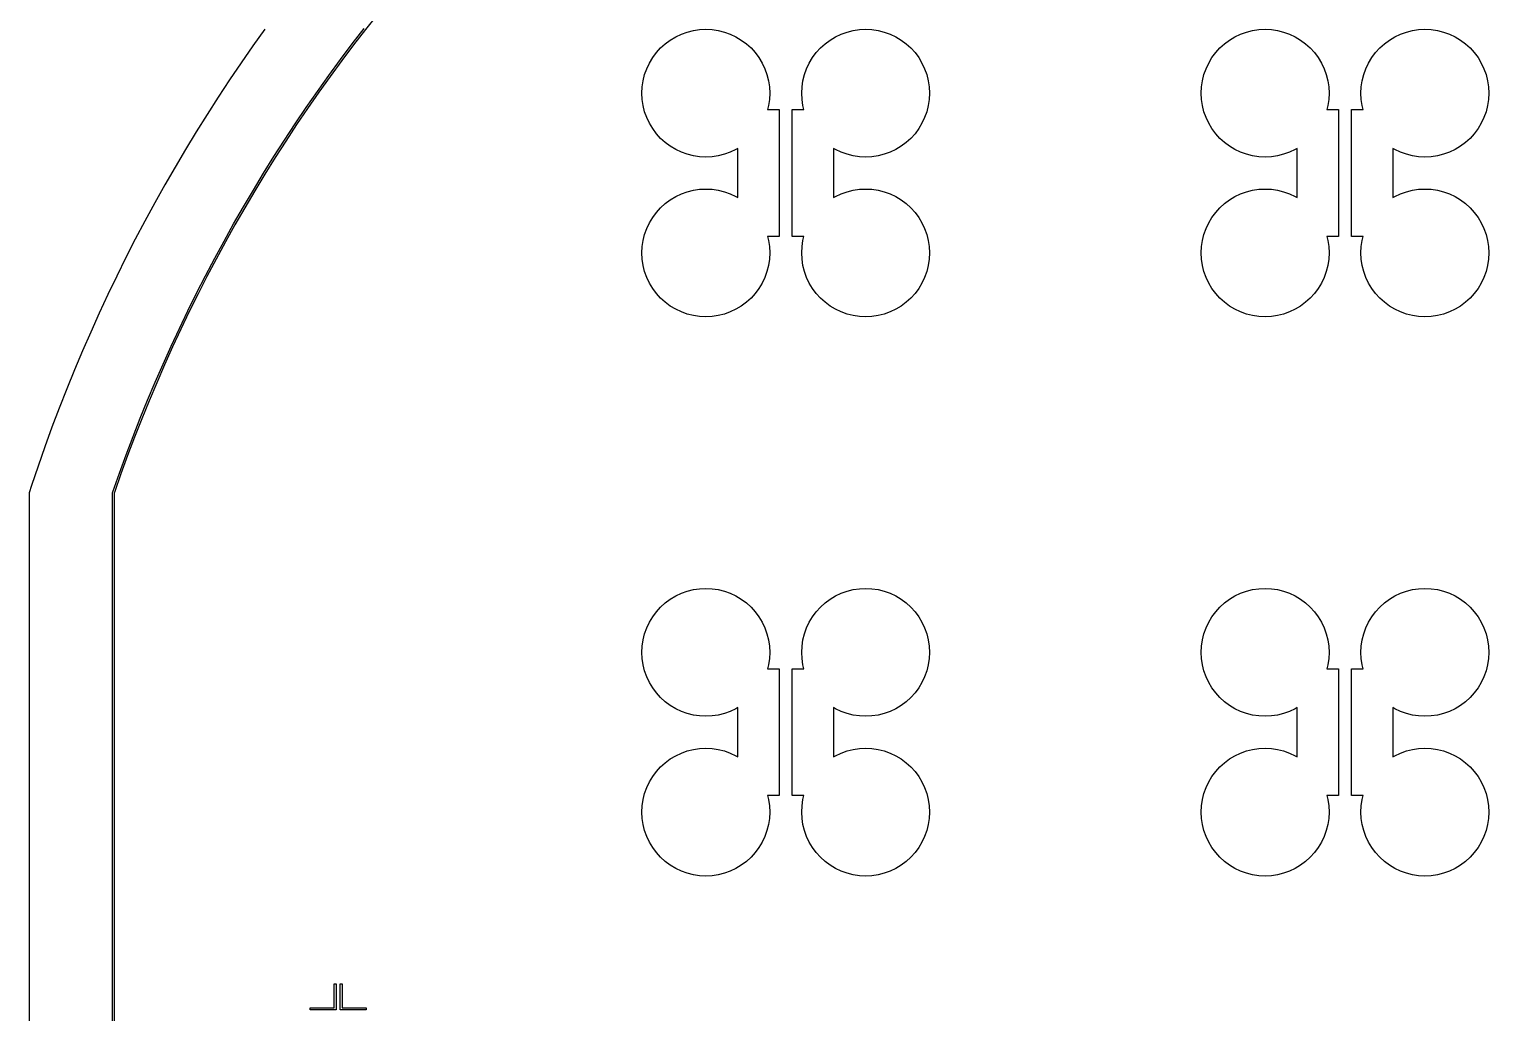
# Model space of a CAD drawing. Extents: x -18 to 85, y -20 to 85.
# Drawn here: x -17.67 to 28, y 32.22 to 63 of the extents above; entities that cross this region are included whole.
import ezdxf

# ---------------------------------------------------------------- set-up
doc = ezdxf.new("R2010")
doc.units = 0

msp = doc.modelspace()

# ---------------------------------------------------------------- linework, layer by layer
for p, q in [((-6.76733, 63.4773), (-7.14761, 62.9962)), ((-10.299, 63.0044), (-10.6732, 62.4799)), ((-7.56174, 62.5407), (-7.18703, 63.0269)), ((-7.14761, 62.9962), (-7.52194, 62.5104)), ((2.23122, 62.546), (2.38887, 62.6629)), ((2.38887, 62.6629), (2.55722, 62.7638)), ((2.55722, 62.7638), (2.73463, 62.8477)), ((2.73463, 62.8477), (2.91943, 62.9139)), ((2.91943, 62.9139), (3.10983, 62.9616)), ((3.10983, 62.9616), (3.30397, 62.9904)), ((3.30397, 62.9904), (3.5, 63)), ((3.5, 63), (3.69604, 62.9904)), ((3.69604, 62.9904), (3.89018, 62.9616)), ((3.89018, 62.9616), (4.08058, 62.9139)), ((4.08058, 62.9139), (4.26538, 62.8477)), ((4.26538, 62.8477), (4.44279, 62.7638)), ((4.44279, 62.7638), (4.61115, 62.6629)), ((4.61115, 62.6629), (4.7688, 62.546)), ((7.2312, 62.546), (7.38885, 62.6629)), ((7.38885, 62.6629), (7.55721, 62.7638)), ((7.55721, 62.7638), (7.73462, 62.8477)), ((7.73462, 62.8477), (7.91942, 62.9139)), ((7.91942, 62.9139), (8.10982, 62.9616)), ((8.10982, 62.9616), (8.30396, 62.9904)), ((8.30396, 62.9904), (8.5, 63)), ((8.5, 63), (8.69603, 62.9904)), ((8.69603, 62.9904), (8.89017, 62.9616)), ((8.89017, 62.9616), (9.08057, 62.9139)), ((9.08057, 62.9139), (9.26537, 62.8477)), ((9.26537, 62.8477), (9.44278, 62.7638)), ((9.44278, 62.7638), (9.61113, 62.6629)), ((9.61113, 62.6629), (9.76878, 62.546)), ((19.7312, 62.546), (19.8889, 62.6629)), ((19.8889, 62.6629), (20.0572, 62.7638)), ((20.0572, 62.7638), (20.2346, 62.8477)), ((20.2346, 62.8477), (20.4194, 62.9139)), ((20.4194, 62.9139), (20.6098, 62.9616)), ((20.6098, 62.9616), (20.804, 62.9904)), ((20.804, 62.9904), (21, 63)), ((21, 63), (21.196, 62.9904)), ((21.196, 62.9904), (21.3902, 62.9616)), ((21.3902, 62.9616), (21.5806, 62.9139)), ((21.5806, 62.9139), (21.7654, 62.8477)), ((21.7654, 62.8477), (21.9428, 62.7638)), ((21.9428, 62.7638), (22.1111, 62.6629)), ((22.1111, 62.6629), (22.2688, 62.546)), ((24.7312, 62.546), (24.8889, 62.6629)), ((24.8889, 62.6629), (25.0572, 62.7638)), ((25.0572, 62.7638), (25.2346, 62.8477)), ((25.2346, 62.8477), (25.4194, 62.9139)), ((25.4194, 62.9139), (25.6098, 62.9616)), ((25.6098, 62.9616), (25.804, 62.9904)), ((25.804, 62.9904), (26, 63)), ((26, 63), (26.196, 62.9904)), ((26.196, 62.9904), (26.3902, 62.9616)), ((26.3902, 62.9616), (26.5806, 62.9139)), ((26.5806, 62.9139), (26.7654, 62.8477)), ((26.7654, 62.8477), (26.9428, 62.7638)), ((26.9428, 62.7638), (27.1111, 62.6629)), ((27.1111, 62.6629), (27.2688, 62.546)), ((-10.6732, 62.4799), (-11.0409, 61.9509)), ((-7.93045, 62.0499), (-7.56174, 62.5407)), ((-7.52194, 62.5104), (-7.89029, 62.0201)), ((1.83707, 62.1111), (1.95398, 62.2688)), ((1.95398, 62.2688), (2.0858, 62.4142)), ((2.0858, 62.4142), (2.23122, 62.546)), ((4.7688, 62.546), (4.91422, 62.4142)), ((4.91422, 62.4142), (5.04604, 62.2688)), ((5.04604, 62.2688), (5.16295, 62.1111)), ((6.83705, 62.1111), (6.95396, 62.2688)), ((6.95396, 62.2688), (7.08578, 62.4142)), ((7.08578, 62.4142), (7.2312, 62.546)), ((9.76878, 62.546), (9.9142, 62.4142)), ((9.9142, 62.4142), (10.046, 62.2688)), ((10.046, 62.2688), (10.1629, 62.1111)), ((19.3371, 62.1111), (19.454, 62.2688)), ((19.454, 62.2688), (19.5858, 62.4142)), ((19.5858, 62.4142), (19.7312, 62.546)), ((22.2688, 62.546), (22.4142, 62.4142)), ((22.4142, 62.4142), (22.546, 62.2688)), ((22.546, 62.2688), (22.6629, 62.1111)), ((24.3371, 62.1111), (24.454, 62.2688)), ((24.454, 62.2688), (24.5858, 62.4142)), ((24.5858, 62.4142), (24.7312, 62.546)), ((27.2688, 62.546), (27.4142, 62.4142)), ((27.4142, 62.4142), (27.546, 62.2688)), ((27.546, 62.2688), (27.6629, 62.1111)), ((-11.0409, 61.9509), (-11.4021, 61.4174)), ((-8.29312, 61.5545), (-7.93045, 62.0499)), ((-7.89029, 62.0201), (-8.25259, 61.5252)), ((1.58612, 61.5806), (1.65225, 61.7654)), ((1.65225, 61.7654), (1.73616, 61.9428)), ((1.73616, 61.9428), (1.83707, 62.1111)), ((5.16295, 62.1111), (5.26385, 61.9428)), ((5.26385, 61.9428), (5.34776, 61.7654)), ((5.34776, 61.7654), (5.41389, 61.5806)), ((6.58611, 61.5806), (6.65224, 61.7654)), ((6.65224, 61.7654), (6.73615, 61.9428)), ((6.73615, 61.9428), (6.83705, 62.1111)), ((10.1629, 62.1111), (10.2638, 61.9428)), ((10.2638, 61.9428), (10.3477, 61.7654)), ((10.3477, 61.7654), (10.4139, 61.5806)), ((19.0861, 61.5806), (19.1523, 61.7654)), ((19.1523, 61.7654), (19.2362, 61.9428)), ((19.2362, 61.9428), (19.3371, 62.1111)), ((22.6629, 62.1111), (22.7639, 61.9428)), ((22.7639, 61.9428), (22.8478, 61.7654)), ((22.8478, 61.7654), (22.9139, 61.5806)), ((24.0861, 61.5806), (24.1522, 61.7654)), ((24.1522, 61.7654), (24.2361, 61.9428)), ((24.2361, 61.9428), (24.3371, 62.1111)), ((27.6629, 62.1111), (27.7638, 61.9428)), ((27.7638, 61.9428), (27.8477, 61.7654)), ((27.8477, 61.7654), (27.9139, 61.5806)), ((-11.4021, 61.4174), (-11.7568, 60.8796)), ((-8.64967, 61.0548), (-8.29312, 61.5545)), ((-8.25259, 61.5252), (-8.6088, 61.026)), ((1.50964, 61.196), (1.53844, 61.3902)), ((1.53844, 61.3902), (1.58612, 61.5806)), ((5.41389, 61.5806), (5.46158, 61.3902)), ((5.46158, 61.3902), (5.49037, 61.196)), ((6.50963, 61.196), (6.53842, 61.3902)), ((6.53842, 61.3902), (6.58611, 61.5806)), ((10.4139, 61.5806), (10.4616, 61.3902)), ((10.4616, 61.3902), (10.4904, 61.196)), ((19.0096, 61.196), (19.0384, 61.3902)), ((19.0384, 61.3902), (19.0861, 61.5806)), ((22.9139, 61.5806), (22.9616, 61.3902)), ((22.9616, 61.3902), (22.9904, 61.196)), ((24.0096, 61.196), (24.0384, 61.3902)), ((24.0384, 61.3902), (24.0861, 61.5806)), ((27.9139, 61.5806), (27.9616, 61.3902)), ((27.9616, 61.3902), (27.9904, 61.196)), ((-11.7568, 60.8796), (-12.1048, 60.3374)), ((-9.00008, 60.5507), (-8.64967, 61.0548)), ((-8.6088, 61.026), (-8.95885, 60.5224)), ((1.5, 61), (1.50964, 61.196)), ((1.50964, 60.804), (1.5, 61)), ((1.53844, 60.6098), (1.50964, 60.804)), ((5.49037, 60.804), (5.46158, 60.6098)), ((5.49037, 61.196), (5.5, 61)), ((5.5, 61), (5.49037, 60.804)), ((6.5, 61), (6.50963, 61.196)), ((6.50963, 60.804), (6.5, 61)), ((6.53842, 60.6098), (6.50963, 60.804)), ((10.4904, 60.804), (10.4616, 60.6098)), ((10.4904, 61.196), (10.5, 61)), ((10.5, 61), (10.4904, 60.804)), ((19, 61), (19.0096, 61.196)), ((19.0096, 60.804), (19, 61)), ((19.0384, 60.6098), (19.0096, 60.804)), ((22.9904, 60.804), (22.9616, 60.6098)), ((22.9904, 61.196), (23, 61)), ((23, 61), (22.9904, 60.804)), ((24, 61), (24.0096, 61.196)), ((24.0096, 60.804), (24, 61)), ((24.0384, 60.6098), (24.0096, 60.804)), ((27.9904, 60.804), (27.9616, 60.6098)), ((27.9904, 61.196), (28, 61)), ((28, 61), (27.9904, 60.804)), ((-12.1048, 60.3374), (-12.4461, 59.791)), ((-9.34427, 60.0424), (-9.00008, 60.5507)), ((-8.95885, 60.5224), (-9.30269, 60.0146)), ((1.58612, 60.4194), (1.53844, 60.6098)), ((1.65225, 60.2346), (1.58612, 60.4194)), ((5.46158, 60.6098), (5.43031, 60.485)), ((5.43031, 60.485), (5.8, 60.485)), ((5.8, 60.485), (5.8, 56.515)), ((6.2, 56.515), (6.2, 60.485)), ((6.2, 60.485), (6.56969, 60.485)), ((6.56969, 60.485), (6.53842, 60.6098)), ((10.4139, 60.4194), (10.3477, 60.2346)), ((10.4616, 60.6098), (10.4139, 60.4194)), ((19.0861, 60.4194), (19.0384, 60.6098)), ((19.1523, 60.2346), (19.0861, 60.4194)), ((22.9616, 60.6098), (22.9303, 60.485)), ((22.9303, 60.485), (23.3, 60.485)), ((23.3, 60.485), (23.3, 56.515)), ((23.7, 56.515), (23.7, 60.485)), ((23.7, 60.485), (24.0697, 60.485)), ((24.0697, 60.485), (24.0384, 60.6098)), ((27.9139, 60.4194), (27.8477, 60.2346)), ((27.9616, 60.6098), (27.9139, 60.4194)), ((-9.68219, 59.5299), (-9.34427, 60.0424)), ((-9.30269, 60.0146), (-9.64027, 59.5026)), ((1.73616, 60.0572), (1.65225, 60.2346)), ((1.83707, 59.8889), (1.73616, 60.0572)), ((1.95398, 59.7312), (1.83707, 59.8889)), ((10.1629, 59.8889), (10.046, 59.7312)), ((10.2638, 60.0572), (10.1629, 59.8889)), ((10.3477, 60.2346), (10.2638, 60.0572)), ((19.2362, 60.0572), (19.1523, 60.2346)), ((19.3371, 59.8889), (19.2362, 60.0572)), ((19.454, 59.7312), (19.3371, 59.8889)), ((27.6629, 59.8889), (27.546, 59.7312)), ((27.7638, 60.0572), (27.6629, 59.8889)), ((27.8477, 60.2346), (27.7638, 60.0572)), ((-12.4461, 59.791), (-12.7807, 59.2404)), ((-10.0138, 59.0132), (-9.68219, 59.5299)), ((-9.64027, 59.5026), (-9.97156, 58.9865)), ((2.0858, 59.5858), (1.95398, 59.7312)), ((2.23122, 59.454), (2.0858, 59.5858)), ((2.38887, 59.3371), (2.23122, 59.454)), ((9.76878, 59.454), (9.61113, 59.3371)), ((9.9142, 59.5858), (9.76878, 59.454)), ((10.046, 59.7312), (9.9142, 59.5858)), ((19.5858, 59.5858), (19.454, 59.7312)), ((19.7312, 59.454), (19.5858, 59.5858)), ((19.8889, 59.3371), (19.7312, 59.454)), ((27.2688, 59.454), (27.1111, 59.3371)), ((27.4142, 59.5858), (27.2688, 59.454)), ((27.546, 59.7312), (27.4142, 59.5858)), ((-12.7807, 59.2404), (-13.1086, 58.6858)), ((-10.339, 58.4926), (-10.0138, 59.0132)), ((-9.97156, 58.9865), (-10.2965, 58.4664)), ((2.55722, 59.2361), (2.38887, 59.3371)), ((2.73463, 59.1522), (2.55722, 59.2361)), ((2.91943, 59.0861), (2.73463, 59.1522)), ((3.10983, 59.0384), (2.91943, 59.0861)), ((3.30397, 59.0096), (3.10983, 59.0384)), ((3.5, 59), (3.30397, 59.0096)), ((3.69604, 59.0096), (3.5, 59)), ((3.89018, 59.0384), (3.69604, 59.0096)), ((4.08058, 59.0861), (3.89018, 59.0384)), ((4.26538, 59.1522), (4.08058, 59.0861)), ((4.44279, 59.2361), (4.26538, 59.1522)), ((4.5, 59.2704), (4.44279, 59.2361)), ((4.5, 57.7296), (4.5, 59.2704)), ((7.55721, 59.2361), (7.5, 59.2704)), ((7.5, 59.2704), (7.5, 57.7296)), ((7.73462, 59.1522), (7.55721, 59.2361)), ((7.91942, 59.0861), (7.73462, 59.1522)), ((8.10982, 59.0384), (7.91942, 59.0861)), ((8.30396, 59.0096), (8.10982, 59.0384)), ((8.5, 59), (8.30396, 59.0096)), ((8.69603, 59.0096), (8.5, 59)), ((8.89017, 59.0384), (8.69603, 59.0096)), ((9.08057, 59.0861), (8.89017, 59.0384)), ((9.26537, 59.1522), (9.08057, 59.0861)), ((9.44278, 59.2361), (9.26537, 59.1522)), ((9.61113, 59.3371), (9.44278, 59.2361)), ((20.0572, 59.2361), (19.8889, 59.3371)), ((20.2346, 59.1522), (20.0572, 59.2361)), ((20.4194, 59.0861), (20.2346, 59.1522)), ((20.6098, 59.0384), (20.4194, 59.0861)), ((20.804, 59.0096), (20.6098, 59.0384)), ((21, 59), (20.804, 59.0096)), ((21.196, 59.0096), (21, 59)), ((21.3902, 59.0384), (21.196, 59.0096)), ((21.5806, 59.0861), (21.3902, 59.0384)), ((21.7654, 59.1522), (21.5806, 59.0861)), ((21.9428, 59.2361), (21.7654, 59.1522)), ((22, 59.2704), (21.9428, 59.2361)), ((22, 57.7296), (22, 59.2704)), ((25.0572, 59.2361), (25, 59.2704)), ((25, 59.2704), (25, 57.7296)), ((25.2346, 59.1522), (25.0572, 59.2361)), ((25.4194, 59.0861), (25.2346, 59.1522)), ((25.6098, 59.0384), (25.4194, 59.0861)), ((25.804, 59.0096), (25.6098, 59.0384)), ((26, 59), (25.804, 59.0096)), ((26.196, 59.0096), (26, 59)), ((26.3902, 59.0384), (26.196, 59.0096)), ((26.5806, 59.0861), (26.3902, 59.0384)), ((26.7654, 59.1522), (26.5806, 59.0861)), ((26.9428, 59.2361), (26.7654, 59.1522)), ((27.1111, 59.3371), (26.9428, 59.2361)), ((-13.1086, 58.6858), (-13.4296, 58.1272)), ((-10.6579, 57.968), (-10.339, 58.4926)), ((-10.2965, 58.4664), (-10.615, 57.9423)), ((-13.4296, 58.1272), (-13.7437, 57.5646)), ((-13.7437, 57.5646), (-14.0509, 56.9983)), ((-10.9702, 57.4395), (-10.6579, 57.968)), ((-10.615, 57.9423), (-10.927, 57.4143)), ((2.23122, 57.546), (2.38887, 57.6629)), ((2.38887, 57.6629), (2.55722, 57.7639)), ((2.55722, 57.7639), (2.73463, 57.8478)), ((2.73463, 57.8478), (2.91943, 57.9139)), ((2.91943, 57.9139), (3.10983, 57.9616)), ((3.10983, 57.9616), (3.30397, 57.9904)), ((3.30397, 57.9904), (3.5, 58)), ((3.5, 58), (3.69604, 57.9904)), ((3.69604, 57.9904), (3.89018, 57.9616)), ((3.89018, 57.9616), (4.08058, 57.9139)), ((4.08058, 57.9139), (4.26538, 57.8478)), ((4.26538, 57.8478), (4.44279, 57.7639)), ((4.44279, 57.7639), (4.5, 57.7296)), ((7.5, 57.7296), (7.55721, 57.7639)), ((7.55721, 57.7639), (7.73462, 57.8478)), ((7.73462, 57.8478), (7.91942, 57.9139)), ((7.91942, 57.9139), (8.10982, 57.9616)), ((8.10982, 57.9616), (8.30396, 57.9904)), ((8.30396, 57.9904), (8.5, 58)), ((8.5, 58), (8.69603, 57.9904)), ((8.69603, 57.9904), (8.89017, 57.9616)), ((8.89017, 57.9616), (9.08057, 57.9139)), ((9.08057, 57.9139), (9.26537, 57.8478)), ((9.26537, 57.8478), (9.44278, 57.7639)), ((9.44278, 57.7639), (9.61113, 57.6629)), ((9.61113, 57.6629), (9.76878, 57.546)), ((19.7312, 57.546), (19.8889, 57.6629)), ((19.8889, 57.6629), (20.0572, 57.7639)), ((20.0572, 57.7639), (20.2346, 57.8478)), ((20.2346, 57.8478), (20.4194, 57.9139)), ((20.4194, 57.9139), (20.6098, 57.9616)), ((20.6098, 57.9616), (20.804, 57.9904)), ((20.804, 57.9904), (21, 58)), ((21, 58), (21.196, 57.9904)), ((21.196, 57.9904), (21.3902, 57.9616)), ((21.3902, 57.9616), (21.5806, 57.9139)), ((21.5806, 57.9139), (21.7654, 57.8478)), ((21.7654, 57.8478), (21.9428, 57.7639)), ((21.9428, 57.7639), (22, 57.7296)), ((25, 57.7296), (25.0572, 57.7639)), ((25.0572, 57.7639), (25.2346, 57.8478)), ((25.2346, 57.8478), (25.4194, 57.9139)), ((25.4194, 57.9139), (25.6098, 57.9616)), ((25.6098, 57.9616), (25.804, 57.9904)), ((25.804, 57.9904), (26, 58)), ((26, 58), (26.196, 57.9904)), ((26.196, 57.9904), (26.3902, 57.9616)), ((26.3902, 57.9616), (26.5806, 57.9139)), ((26.5806, 57.9139), (26.7654, 57.8478)), ((26.7654, 57.8478), (26.9428, 57.7639)), ((26.9428, 57.7639), (27.1111, 57.6629)), ((27.1111, 57.6629), (27.2688, 57.546)), ((-11.2761, 56.9072), (-10.9702, 57.4395)), ((-10.927, 57.4143), (-11.2326, 56.8826)), ((1.73616, 56.9428), (1.83707, 57.1111)), ((1.83707, 57.1111), (1.95398, 57.2688)), ((1.95398, 57.2688), (2.0858, 57.4142)), ((2.0858, 57.4142), (2.23122, 57.546)), ((9.76878, 57.546), (9.9142, 57.4142)), ((9.9142, 57.4142), (10.046, 57.2688)), ((10.046, 57.2688), (10.1629, 57.1111)), ((10.1629, 57.1111), (10.2638, 56.9428)), ((19.2362, 56.9428), (19.3371, 57.1111)), ((19.3371, 57.1111), (19.454, 57.2688)), ((19.454, 57.2688), (19.5858, 57.4142)), ((19.5858, 57.4142), (19.7312, 57.546)), ((27.2688, 57.546), (27.4142, 57.4142)), ((27.4142, 57.4142), (27.546, 57.2688)), ((27.546, 57.2688), (27.6629, 57.1111)), ((27.6629, 57.1111), (27.7638, 56.9428)), ((-14.0509, 56.9983), (-14.3511, 56.4283)), ((-11.5754, 56.3712), (-11.2761, 56.9072)), ((-11.2326, 56.8826), (-11.5316, 56.3471)), ((1.58612, 56.5806), (1.65225, 56.7654)), ((1.65225, 56.7654), (1.73616, 56.9428)), ((10.2638, 56.9428), (10.3477, 56.7654)), ((10.3477, 56.7654), (10.4139, 56.5806)), ((19.0861, 56.5806), (19.1523, 56.7654)), ((19.1523, 56.7654), (19.2362, 56.9428)), ((27.7638, 56.9428), (27.8477, 56.7654)), ((27.8477, 56.7654), (27.9139, 56.5806)), ((-14.3511, 56.4283), (-14.6443, 55.8546)), ((-11.8681, 55.8316), (-11.5754, 56.3712)), ((-11.5316, 56.3471), (-11.824, 55.808)), ((1.5, 56), (1.50964, 56.196)), ((1.50964, 56.196), (1.53844, 56.3902)), ((1.53844, 56.3902), (1.58612, 56.5806)), ((5.8, 56.515), (5.43031, 56.515)), ((5.43031, 56.515), (5.46158, 56.3902)), ((5.46158, 56.3902), (5.49037, 56.196)), ((5.49037, 56.196), (5.5, 56)), ((6.56969, 56.515), (6.2, 56.515)), ((6.5, 56), (6.50963, 56.196)), ((6.50963, 56.196), (6.53842, 56.3902)), ((6.53842, 56.3902), (6.56969, 56.515)), ((10.4139, 56.5806), (10.4616, 56.3902)), ((10.4616, 56.3902), (10.4904, 56.196)), ((10.4904, 56.196), (10.5, 56)), ((19, 56), (19.0096, 56.196)), ((19.0096, 56.196), (19.0384, 56.3902)), ((19.0384, 56.3902), (19.0861, 56.5806)), ((23.3, 56.515), (22.9303, 56.515)), ((22.9303, 56.515), (22.9616, 56.3902)), ((22.9616, 56.3902), (22.9904, 56.196)), ((22.9904, 56.196), (23, 56)), ((24.0697, 56.515), (23.7, 56.515)), ((24, 56), (24.0096, 56.196)), ((24.0096, 56.196), (24.0384, 56.3902)), ((24.0384, 56.3902), (24.0697, 56.515)), ((27.9139, 56.5806), (27.9616, 56.3902)), ((27.9616, 56.3902), (27.9904, 56.196)), ((27.9904, 56.196), (28, 56)), ((-14.6443, 55.8546), (-14.9304, 55.2773)), ((-12.1542, 55.2884), (-11.8681, 55.8316)), ((-11.824, 55.808), (-12.1098, 55.2654)), ((1.50964, 55.804), (1.5, 56)), ((1.53844, 55.6098), (1.50964, 55.804)), ((5.49037, 55.804), (5.46158, 55.6098)), ((5.5, 56), (5.49037, 55.804)), ((6.50963, 55.804), (6.5, 56)), ((6.53842, 55.6098), (6.50963, 55.804)), ((10.4904, 55.804), (10.4616, 55.6098)), ((10.5, 56), (10.4904, 55.804)), ((19.0096, 55.804), (19, 56)), ((19.0384, 55.6098), (19.0096, 55.804)), ((22.9904, 55.804), (22.9616, 55.6098)), ((23, 56), (22.9904, 55.804)), ((24.0096, 55.804), (24, 56)), ((24.0384, 55.6098), (24.0096, 55.804)), ((27.9904, 55.804), (27.9616, 55.6098)), ((28, 56), (27.9904, 55.804)), ((-14.9304, 55.2773), (-15.2094, 54.6966)), ((-12.4335, 54.7418), (-12.1542, 55.2884)), ((-12.1098, 55.2654), (-12.3889, 54.7193)), ((1.58612, 55.4194), (1.53844, 55.6098)), ((1.65225, 55.2346), (1.58612, 55.4194)), ((5.41389, 55.4194), (5.34776, 55.2346)), ((5.46158, 55.6098), (5.41389, 55.4194)), ((6.58611, 55.4194), (6.53842, 55.6098)), ((6.65224, 55.2346), (6.58611, 55.4194)), ((10.4139, 55.4194), (10.3477, 55.2346)), ((10.4616, 55.6098), (10.4139, 55.4194)), ((19.0861, 55.4194), (19.0384, 55.6098)), ((19.1523, 55.2346), (19.0861, 55.4194)), ((22.9139, 55.4194), (22.8478, 55.2346)), ((22.9616, 55.6098), (22.9139, 55.4194)), ((24.0861, 55.4194), (24.0384, 55.6098)), ((24.1522, 55.2346), (24.0861, 55.4194)), ((27.9139, 55.4194), (27.8477, 55.2346)), ((27.9616, 55.6098), (27.9139, 55.4194)), ((1.73616, 55.0572), (1.65225, 55.2346)), ((1.83707, 54.8889), (1.73616, 55.0572)), ((1.95398, 54.7312), (1.83707, 54.8889)), ((5.16295, 54.8889), (5.04604, 54.7312)), ((5.26385, 55.0572), (5.16295, 54.8889)), ((5.34776, 55.2346), (5.26385, 55.0572)), ((6.73615, 55.0572), (6.65224, 55.2346)), ((6.83705, 54.8889), (6.73615, 55.0572)), ((6.95396, 54.7312), (6.83705, 54.8889)), ((10.1629, 54.8889), (10.046, 54.7312)), ((10.2638, 55.0572), (10.1629, 54.8889)), ((10.3477, 55.2346), (10.2638, 55.0572)), ((19.2362, 55.0572), (19.1523, 55.2346)), ((19.3371, 54.8889), (19.2362, 55.0572)), ((19.454, 54.7312), (19.3371, 54.8889)), ((22.6629, 54.8889), (22.546, 54.7312)), ((22.7639, 55.0572), (22.6629, 54.8889)), ((22.8478, 55.2346), (22.7639, 55.0572)), ((24.2361, 55.0572), (24.1522, 55.2346)), ((24.3371, 54.8889), (24.2361, 55.0572)), ((24.454, 54.7312), (24.3371, 54.8889)), ((27.6629, 54.8889), (27.546, 54.7312)), ((27.7638, 55.0572), (27.6629, 54.8889)), ((27.8477, 55.2346), (27.7638, 55.0572)), ((-15.2094, 54.6966), (-15.4813, 54.1125)), ((-12.7062, 54.1918), (-12.4335, 54.7418)), ((-12.3889, 54.7193), (-12.6613, 54.1698)), ((2.0858, 54.5858), (1.95398, 54.7312)), ((2.23122, 54.454), (2.0858, 54.5858)), ((2.38887, 54.3371), (2.23122, 54.454)), ((4.7688, 54.454), (4.61115, 54.3371)), ((4.91422, 54.5858), (4.7688, 54.454)), ((5.04604, 54.7312), (4.91422, 54.5858)), ((7.08578, 54.5858), (6.95396, 54.7312)), ((7.2312, 54.454), (7.08578, 54.5858)), ((7.38885, 54.3371), (7.2312, 54.454)), ((9.76878, 54.454), (9.61113, 54.3371)), ((9.9142, 54.5858), (9.76878, 54.454)), ((10.046, 54.7312), (9.9142, 54.5858)), ((19.5858, 54.5858), (19.454, 54.7312)), ((19.7312, 54.454), (19.5858, 54.5858)), ((19.8889, 54.3371), (19.7312, 54.454)), ((22.2688, 54.454), (22.1111, 54.3371)), ((22.4142, 54.5858), (22.2688, 54.454)), ((22.546, 54.7312), (22.4142, 54.5858)), ((24.5858, 54.5858), (24.454, 54.7312)), ((24.7312, 54.454), (24.5858, 54.5858)), ((24.8889, 54.3371), (24.7312, 54.454)), ((27.2688, 54.454), (27.1111, 54.3371)), ((27.4142, 54.5858), (27.2688, 54.454)), ((27.546, 54.7312), (27.4142, 54.5858)), ((-15.4813, 54.1125), (-15.746, 53.5252)), ((-12.9721, 53.6384), (-12.7062, 54.1918)), ((-12.6613, 54.1698), (-12.9269, 53.6171)), ((2.55722, 54.2362), (2.38887, 54.3371)), ((2.73463, 54.1523), (2.55722, 54.2362)), ((2.91943, 54.0861), (2.73463, 54.1523)), ((3.10983, 54.0384), (2.91943, 54.0861)), ((3.30397, 54.0096), (3.10983, 54.0384)), ((3.5, 54), (3.30397, 54.0096)), ((3.69604, 54.0096), (3.5, 54)), ((3.89018, 54.0384), (3.69604, 54.0096)), ((4.08058, 54.0861), (3.89018, 54.0384)), ((4.26538, 54.1523), (4.08058, 54.0861)), ((4.44279, 54.2362), (4.26538, 54.1523)), ((4.61115, 54.3371), (4.44279, 54.2362)), ((7.55721, 54.2362), (7.38885, 54.3371)), ((7.73462, 54.1523), (7.55721, 54.2362)), ((7.91942, 54.0861), (7.73462, 54.1523)), ((8.10982, 54.0384), (7.91942, 54.0861)), ((8.30396, 54.0096), (8.10982, 54.0384)), ((8.5, 54), (8.30396, 54.0096)), ((8.69603, 54.0096), (8.5, 54)), ((8.89017, 54.0384), (8.69603, 54.0096)), ((9.08057, 54.0861), (8.89017, 54.0384)), ((9.26537, 54.1523), (9.08057, 54.0861)), ((9.44278, 54.2362), (9.26537, 54.1523)), ((9.61113, 54.3371), (9.44278, 54.2362)), ((20.0572, 54.2362), (19.8889, 54.3371)), ((20.2346, 54.1523), (20.0572, 54.2362)), ((20.4194, 54.0861), (20.2346, 54.1523)), ((20.6098, 54.0384), (20.4194, 54.0861)), ((20.804, 54.0096), (20.6098, 54.0384)), ((21, 54), (20.804, 54.0096)), ((21.196, 54.0096), (21, 54)), ((21.3902, 54.0384), (21.196, 54.0096)), ((21.5806, 54.0861), (21.3902, 54.0384)), ((21.7654, 54.1523), (21.5806, 54.0861)), ((21.9428, 54.2362), (21.7654, 54.1523)), ((22.1111, 54.3371), (21.9428, 54.2362)), ((25.0572, 54.2362), (24.8889, 54.3371)), ((25.2346, 54.1523), (25.0572, 54.2362)), ((25.4194, 54.0861), (25.2346, 54.1523)), ((25.6098, 54.0384), (25.4194, 54.0861)), ((25.804, 54.0096), (25.6098, 54.0384)), ((26, 54), (25.804, 54.0096)), ((26.196, 54.0096), (26, 54)), ((26.3902, 54.0384), (26.196, 54.0096)), ((26.5806, 54.0861), (26.3902, 54.0384)), ((26.7654, 54.1523), (26.5806, 54.0861)), ((26.9428, 54.2362), (26.7654, 54.1523)), ((27.1111, 54.3371), (26.9428, 54.2362)), ((-15.746, 53.5252), (-16.0035, 52.9346)), ((-13.2311, 53.0819), (-12.9721, 53.6384)), ((-12.9269, 53.6171), (-13.1857, 53.0611)), ((-13.4833, 52.5222), (-13.2311, 53.0819)), ((-13.1857, 53.0611), (-13.4376, 52.5019)), ((-16.0035, 52.9346), (-16.2537, 52.3409)), ((-16.2537, 52.3409), (-16.4966, 51.7441)), ((-13.7287, 51.9594), (-13.4833, 52.5222)), ((-13.4376, 52.5019), (-13.6827, 51.9397)), ((-16.4966, 51.7441), (-16.7321, 51.1445)), ((-13.9671, 51.3937), (-13.7287, 51.9594)), ((-13.6827, 51.9397), (-13.9209, 51.3746)), ((-14.1985, 50.8251), (-13.9671, 51.3937)), ((-13.9209, 51.3746), (-14.1521, 50.8066)), ((-16.7321, 51.1445), (-16.9603, 50.542)), ((-14.423, 50.2537), (-14.1985, 50.8251)), ((-14.1521, 50.8066), (-14.3763, 50.2357)), ((-16.9603, 50.542), (-17.1811, 49.9367)), ((-14.6404, 49.6796), (-14.423, 50.2537)), ((-17.1811, 49.9367), (-17.3944, 49.3288)), ((-14.3763, 50.2357), (-14.5935, 49.6622)), ((-17.3944, 49.3288), (-17.6002, 48.7183)), ((-14.8507, 49.1029), (-14.6404, 49.6796)), ((-14.5935, 49.6622), (-14.8037, 49.0861)), ((-15.054, 48.5236), (-14.8507, 49.1029)), ((-14.8037, 49.0861), (-15.0067, 48.5074)), ((-17.6002, 48.7183), (-17.6718, 48.4971)), ((-17.6718, 48.4971), (-17.6718, 16.0029)), ((-15.0621, 48.4995), (-15.054, 48.5236)), ((-15.0621, 16.0005), (-15.0621, 48.4995)), ((-15.0067, 48.5074), (-15.0093, 48.4998)), ((-15.0093, 48.4998), (-15.0093, 16.0002)), ((2.38887, 45.1629), (2.55722, 45.2638)), ((2.55722, 45.2638), (2.73463, 45.3477)), ((2.73463, 45.3477), (2.91943, 45.4139)), ((2.91943, 45.4139), (3.10983, 45.4616)), ((3.10983, 45.4616), (3.30397, 45.4904)), ((3.30397, 45.4904), (3.5, 45.5)), ((3.5, 45.5), (3.69604, 45.4904)), ((3.69604, 45.4904), (3.89018, 45.4616)), ((3.89018, 45.4616), (4.08058, 45.4139)), ((4.08058, 45.4139), (4.26538, 45.3477)), ((4.26538, 45.3477), (4.44279, 45.2638)), ((4.44279, 45.2638), (4.61115, 45.1629)), ((7.38885, 45.1629), (7.55721, 45.2638)), ((7.55721, 45.2638), (7.73462, 45.3477)), ((7.73462, 45.3477), (7.91942, 45.4139)), ((7.91942, 45.4139), (8.10982, 45.4616)), ((8.10982, 45.4616), (8.30396, 45.4904)), ((8.30396, 45.4904), (8.5, 45.5)), ((8.5, 45.5), (8.69603, 45.4904)), ((8.69603, 45.4904), (8.89017, 45.4616)), ((8.89017, 45.4616), (9.08057, 45.4139)), ((9.08057, 45.4139), (9.26537, 45.3477)), ((9.26537, 45.3477), (9.44278, 45.2638)), ((9.44278, 45.2638), (9.61113, 45.1629)), ((19.8889, 45.1629), (20.0572, 45.2638)), ((20.0572, 45.2638), (20.2346, 45.3477)), ((20.2346, 45.3477), (20.4194, 45.4139)), ((20.4194, 45.4139), (20.6098, 45.4616)), ((20.6098, 45.4616), (20.804, 45.4904)), ((20.804, 45.4904), (21, 45.5)), ((21, 45.5), (21.196, 45.4904)), ((21.196, 45.4904), (21.3902, 45.4616)), ((21.3902, 45.4616), (21.5806, 45.4139)), ((21.5806, 45.4139), (21.7654, 45.3477)), ((21.7654, 45.3477), (21.9428, 45.2638)), ((21.9428, 45.2638), (22.1111, 45.1629)), ((24.8889, 45.1629), (25.0572, 45.2638)), ((25.0572, 45.2638), (25.2346, 45.3477)), ((25.2346, 45.3477), (25.4194, 45.4139)), ((25.4194, 45.4139), (25.6098, 45.4616)), ((25.6098, 45.4616), (25.804, 45.4904)), ((25.804, 45.4904), (26, 45.5)), ((26, 45.5), (26.196, 45.4904)), ((26.196, 45.4904), (26.3902, 45.4616)), ((26.3902, 45.4616), (26.5806, 45.4139)), ((26.5806, 45.4139), (26.7654, 45.3477)), ((26.7654, 45.3477), (26.9428, 45.2638)), ((26.9428, 45.2638), (27.1111, 45.1629)), ((1.83707, 44.6111), (1.95398, 44.7688)), ((1.95398, 44.7688), (2.0858, 44.9142)), ((2.0858, 44.9142), (2.23122, 45.046)), ((2.23122, 45.046), (2.38887, 45.1629)), ((4.61115, 45.1629), (4.7688, 45.046)), ((4.7688, 45.046), (4.91422, 44.9142)), ((4.91422, 44.9142), (5.04604, 44.7688)), ((5.04604, 44.7688), (5.16295, 44.6111)), ((6.83705, 44.6111), (6.95396, 44.7688)), ((6.95396, 44.7688), (7.08578, 44.9142)), ((7.08578, 44.9142), (7.2312, 45.046)), ((7.2312, 45.046), (7.38885, 45.1629)), ((9.61113, 45.1629), (9.76878, 45.046)), ((9.76878, 45.046), (9.9142, 44.9142)), ((9.9142, 44.9142), (10.046, 44.7688)), ((10.046, 44.7688), (10.1629, 44.6111)), ((19.3371, 44.6111), (19.454, 44.7688)), ((19.454, 44.7688), (19.5858, 44.9142)), ((19.5858, 44.9142), (19.7312, 45.046)), ((19.7312, 45.046), (19.8889, 45.1629)), ((22.1111, 45.1629), (22.2688, 45.046)), ((22.2688, 45.046), (22.4142, 44.9142)), ((22.4142, 44.9142), (22.546, 44.7688)), ((22.546, 44.7688), (22.6629, 44.6111)), ((24.3371, 44.6111), (24.454, 44.7688)), ((24.454, 44.7688), (24.5858, 44.9142)), ((24.5858, 44.9142), (24.7312, 45.046)), ((24.7312, 45.046), (24.8889, 45.1629)), ((27.1111, 45.1629), (27.2688, 45.046)), ((27.2688, 45.046), (27.4142, 44.9142)), ((27.4142, 44.9142), (27.546, 44.7688)), ((27.546, 44.7688), (27.6629, 44.6111)), ((1.65225, 44.2654), (1.73616, 44.4428)), ((1.73616, 44.4428), (1.83707, 44.6111)), ((5.16295, 44.6111), (5.26385, 44.4428)), ((5.26385, 44.4428), (5.34776, 44.2654)), ((6.65224, 44.2654), (6.73615, 44.4428)), ((6.73615, 44.4428), (6.83705, 44.6111)), ((10.1629, 44.6111), (10.2638, 44.4428)), ((10.2638, 44.4428), (10.3477, 44.2654)), ((19.1523, 44.2654), (19.2362, 44.4428)), ((19.2362, 44.4428), (19.3371, 44.6111)), ((22.6629, 44.6111), (22.7639, 44.4428)), ((22.7639, 44.4428), (22.8478, 44.2654)), ((24.1522, 44.2654), (24.2361, 44.4428)), ((24.2361, 44.4428), (24.3371, 44.6111)), ((27.6629, 44.6111), (27.7638, 44.4428)), ((27.7638, 44.4428), (27.8477, 44.2654)), ((1.50964, 43.696), (1.53844, 43.8902)), ((1.53844, 43.8902), (1.58612, 44.0806)), ((1.58612, 44.0806), (1.65225, 44.2654)), ((5.34776, 44.2654), (5.41389, 44.0806)), ((5.41389, 44.0806), (5.46158, 43.8902)), ((5.46158, 43.8902), (5.49037, 43.696)), ((6.50963, 43.696), (6.53842, 43.8902)), ((6.53842, 43.8902), (6.58611, 44.0806)), ((6.58611, 44.0806), (6.65224, 44.2654)), ((10.3477, 44.2654), (10.4139, 44.0806)), ((10.4139, 44.0806), (10.4616, 43.8902)), ((10.4616, 43.8902), (10.4904, 43.696)), ((19.0096, 43.696), (19.0384, 43.8902)), ((19.0384, 43.8902), (19.0861, 44.0806)), ((19.0861, 44.0806), (19.1523, 44.2654)), ((22.8478, 44.2654), (22.9139, 44.0806)), ((22.9139, 44.0806), (22.9616, 43.8902)), ((22.9616, 43.8902), (22.9904, 43.696)), ((24.0096, 43.696), (24.0384, 43.8902)), ((24.0384, 43.8902), (24.0861, 44.0806)), ((24.0861, 44.0806), (24.1522, 44.2654)), ((27.8477, 44.2654), (27.9139, 44.0806)), ((27.9139, 44.0806), (27.9616, 43.8902)), ((27.9616, 43.8902), (27.9904, 43.696)), ((1.5, 43.5), (1.50964, 43.696)), ((1.50964, 43.304), (1.5, 43.5)), ((5.49037, 43.696), (5.5, 43.5)), ((5.5, 43.5), (5.49037, 43.304)), ((6.5, 43.5), (6.50963, 43.696)), ((6.50963, 43.304), (6.5, 43.5)), ((10.4904, 43.696), (10.5, 43.5)), ((10.5, 43.5), (10.4904, 43.304)), ((19, 43.5), (19.0096, 43.696)), ((19.0096, 43.304), (19, 43.5)), ((22.9904, 43.696), (23, 43.5)), ((23, 43.5), (22.9904, 43.304)), ((24, 43.5), (24.0096, 43.696)), ((24.0096, 43.304), (24, 43.5)), ((27.9904, 43.696), (28, 43.5)), ((28, 43.5), (27.9904, 43.304)), ((1.53844, 43.1098), (1.50964, 43.304)), ((1.58612, 42.9194), (1.53844, 43.1098)), ((5.46158, 43.1098), (5.43031, 42.985)), ((5.43031, 42.985), (5.8, 42.985)), ((5.49037, 43.304), (5.46158, 43.1098)), ((5.8, 42.985), (5.8, 39.015)), ((6.2, 39.015), (6.2, 42.985)), ((6.2, 42.985), (6.56969, 42.985)), ((6.53842, 43.1098), (6.50963, 43.304)), ((6.56969, 42.985), (6.53842, 43.1098)), ((10.4616, 43.1098), (10.4139, 42.9194)), ((10.4904, 43.304), (10.4616, 43.1098)), ((19.0384, 43.1098), (19.0096, 43.304)), ((19.0861, 42.9194), (19.0384, 43.1098)), ((22.9616, 43.1098), (22.9303, 42.985)), ((22.9303, 42.985), (23.3, 42.985)), ((22.9904, 43.304), (22.9616, 43.1098)), ((23.3, 42.985), (23.3, 39.015)), ((23.7, 39.015), (23.7, 42.985)), ((23.7, 42.985), (24.0697, 42.985)), ((24.0384, 43.1098), (24.0096, 43.304)), ((24.0697, 42.985), (24.0384, 43.1098)), ((27.9616, 43.1098), (27.9139, 42.9194)), ((27.9904, 43.304), (27.9616, 43.1098)), ((1.65225, 42.7346), (1.58612, 42.9194)), ((1.73616, 42.5572), (1.65225, 42.7346)), ((1.83707, 42.3889), (1.73616, 42.5572)), ((10.2638, 42.5572), (10.1629, 42.3889)), ((10.3477, 42.7346), (10.2638, 42.5572)), ((10.4139, 42.9194), (10.3477, 42.7346)), ((19.1523, 42.7346), (19.0861, 42.9194)), ((19.2362, 42.5572), (19.1523, 42.7346)), ((19.3371, 42.3889), (19.2362, 42.5572)), ((27.7638, 42.5572), (27.6629, 42.3889)), ((27.8477, 42.7346), (27.7638, 42.5572)), ((27.9139, 42.9194), (27.8477, 42.7346)), ((1.95398, 42.2312), (1.83707, 42.3889)), ((2.0858, 42.0858), (1.95398, 42.2312)), ((2.23122, 41.954), (2.0858, 42.0858)), ((9.9142, 42.0858), (9.76878, 41.954)), ((10.046, 42.2312), (9.9142, 42.0858)), ((10.1629, 42.3889), (10.046, 42.2312)), ((19.454, 42.2312), (19.3371, 42.3889)), ((19.5858, 42.0858), (19.454, 42.2312)), ((19.7312, 41.954), (19.5858, 42.0858)), ((27.4142, 42.0858), (27.2688, 41.954)), ((27.546, 42.2312), (27.4142, 42.0858)), ((27.6629, 42.3889), (27.546, 42.2312)), ((2.38887, 41.8371), (2.23122, 41.954)), ((2.55722, 41.7361), (2.38887, 41.8371)), ((2.73463, 41.6522), (2.55722, 41.7361)), ((2.91943, 41.5861), (2.73463, 41.6522)), ((3.10983, 41.5384), (2.91943, 41.5861)), ((4.08058, 41.5861), (3.89018, 41.5384)), ((4.26538, 41.6522), (4.08058, 41.5861)), ((4.44279, 41.7361), (4.26538, 41.6522)), ((4.5, 41.7704), (4.44279, 41.7361)), ((4.5, 40.2296), (4.5, 41.7704)), ((7.55721, 41.7361), (7.5, 41.7704)), ((7.5, 41.7704), (7.5, 40.2296)), ((7.73462, 41.6522), (7.55721, 41.7361)), ((7.91942, 41.5861), (7.73462, 41.6522)), ((8.10982, 41.5384), (7.91942, 41.5861)), ((9.08057, 41.5861), (8.89017, 41.5384)), ((9.26537, 41.6522), (9.08057, 41.5861)), ((9.44278, 41.7361), (9.26537, 41.6522)), ((9.61113, 41.8371), (9.44278, 41.7361)), ((9.76878, 41.954), (9.61113, 41.8371)), ((19.8889, 41.8371), (19.7312, 41.954)), ((20.0572, 41.7361), (19.8889, 41.8371)), ((20.2346, 41.6522), (20.0572, 41.7361)), ((20.4194, 41.5861), (20.2346, 41.6522)), ((20.6098, 41.5384), (20.4194, 41.5861)), ((21.5806, 41.5861), (21.3902, 41.5384)), ((21.7654, 41.6522), (21.5806, 41.5861)), ((21.9428, 41.7361), (21.7654, 41.6522)), ((22, 41.7704), (21.9428, 41.7361)), ((22, 40.2296), (22, 41.7704)), ((25.0572, 41.7361), (25, 41.7704)), ((25, 41.7704), (25, 40.2296)), ((25.2346, 41.6522), (25.0572, 41.7361)), ((25.4194, 41.5861), (25.2346, 41.6522)), ((25.6098, 41.5384), (25.4194, 41.5861)), ((26.5806, 41.5861), (26.3902, 41.5384)), ((26.7654, 41.6522), (26.5806, 41.5861)), ((26.9428, 41.7361), (26.7654, 41.6522)), ((27.1111, 41.8371), (26.9428, 41.7361)), ((27.2688, 41.954), (27.1111, 41.8371)), ((3.30397, 41.5096), (3.10983, 41.5384)), ((3.5, 41.5), (3.30397, 41.5096)), ((3.69604, 41.5096), (3.5, 41.5)), ((3.89018, 41.5384), (3.69604, 41.5096)), ((8.30396, 41.5096), (8.10982, 41.5384)), ((8.5, 41.5), (8.30396, 41.5096)), ((8.69603, 41.5096), (8.5, 41.5)), ((8.89017, 41.5384), (8.69603, 41.5096)), ((20.804, 41.5096), (20.6098, 41.5384)), ((21, 41.5), (20.804, 41.5096)), ((21.196, 41.5096), (21, 41.5)), ((21.3902, 41.5384), (21.196, 41.5096)), ((25.804, 41.5096), (25.6098, 41.5384)), ((26, 41.5), (25.804, 41.5096)), ((26.196, 41.5096), (26, 41.5)), ((26.3902, 41.5384), (26.196, 41.5096)), ((2.38887, 40.1629), (2.55722, 40.2639)), ((2.55722, 40.2639), (2.73463, 40.3478)), ((2.73463, 40.3478), (2.91943, 40.4139)), ((2.91943, 40.4139), (3.10983, 40.4616)), ((3.10983, 40.4616), (3.30397, 40.4904)), ((3.30397, 40.4904), (3.5, 40.5)), ((3.5, 40.5), (3.69604, 40.4904)), ((3.69604, 40.4904), (3.89018, 40.4616)), ((3.89018, 40.4616), (4.08058, 40.4139)), ((4.08058, 40.4139), (4.26538, 40.3478)), ((4.26538, 40.3478), (4.44279, 40.2639)), ((4.44279, 40.2639), (4.5, 40.2296)), ((7.5, 40.2296), (7.55721, 40.2639)), ((7.55721, 40.2639), (7.73462, 40.3478)), ((7.73462, 40.3478), (7.91942, 40.4139)), ((7.91942, 40.4139), (8.10982, 40.4616)), ((8.10982, 40.4616), (8.30396, 40.4904)), ((8.30396, 40.4904), (8.5, 40.5)), ((8.5, 40.5), (8.69603, 40.4904)), ((8.69603, 40.4904), (8.89017, 40.4616)), ((8.89017, 40.4616), (9.08057, 40.4139)), ((9.08057, 40.4139), (9.26537, 40.3478)), ((9.26537, 40.3478), (9.44278, 40.2639)), ((9.44278, 40.2639), (9.61113, 40.1629)), ((19.8889, 40.1629), (20.0572, 40.2639)), ((20.0572, 40.2639), (20.2346, 40.3478)), ((20.2346, 40.3478), (20.4194, 40.4139)), ((20.4194, 40.4139), (20.6098, 40.4616)), ((20.6098, 40.4616), (20.804, 40.4904)), ((20.804, 40.4904), (21, 40.5)), ((21, 40.5), (21.196, 40.4904)), ((21.196, 40.4904), (21.3902, 40.4616)), ((21.3902, 40.4616), (21.5806, 40.4139)), ((21.5806, 40.4139), (21.7654, 40.3478)), ((21.7654, 40.3478), (21.9428, 40.2639)), ((21.9428, 40.2639), (22, 40.2296)), ((25, 40.2296), (25.0572, 40.2639)), ((25.0572, 40.2639), (25.2346, 40.3478)), ((25.2346, 40.3478), (25.4194, 40.4139)), ((25.4194, 40.4139), (25.6098, 40.4616)), ((25.6098, 40.4616), (25.804, 40.4904)), ((25.804, 40.4904), (26, 40.5)), ((26, 40.5), (26.196, 40.4904)), ((26.196, 40.4904), (26.3902, 40.4616)), ((26.3902, 40.4616), (26.5806, 40.4139)), ((26.5806, 40.4139), (26.7654, 40.3478)), ((26.7654, 40.3478), (26.9428, 40.2639)), ((26.9428, 40.2639), (27.1111, 40.1629)), ((1.83707, 39.6111), (1.95398, 39.7688)), ((1.95398, 39.7688), (2.0858, 39.9142)), ((2.0858, 39.9142), (2.23122, 40.046)), ((2.23122, 40.046), (2.38887, 40.1629)), ((9.61113, 40.1629), (9.76878, 40.046)), ((9.76878, 40.046), (9.9142, 39.9142)), ((9.9142, 39.9142), (10.046, 39.7688)), ((10.046, 39.7688), (10.1629, 39.6111)), ((19.3371, 39.6111), (19.454, 39.7688)), ((19.454, 39.7688), (19.5858, 39.9142)), ((19.5858, 39.9142), (19.7312, 40.046)), ((19.7312, 40.046), (19.8889, 40.1629)), ((27.1111, 40.1629), (27.2688, 40.046)), ((27.2688, 40.046), (27.4142, 39.9142)), ((27.4142, 39.9142), (27.546, 39.7688)), ((27.546, 39.7688), (27.6629, 39.6111)), ((1.65225, 39.2654), (1.73616, 39.4428)), ((1.73616, 39.4428), (1.83707, 39.6111)), ((10.1629, 39.6111), (10.2638, 39.4428)), ((10.2638, 39.4428), (10.3477, 39.2654)), ((19.1523, 39.2654), (19.2362, 39.4428)), ((19.2362, 39.4428), (19.3371, 39.6111)), ((27.6629, 39.6111), (27.7638, 39.4428)), ((27.7638, 39.4428), (27.8477, 39.2654)), ((1.50964, 38.696), (1.53844, 38.8902)), ((1.53844, 38.8902), (1.58612, 39.0806)), ((1.58612, 39.0806), (1.65225, 39.2654)), ((5.8, 39.015), (5.43031, 39.015)), ((5.43031, 39.015), (5.46158, 38.8902)), ((5.46158, 38.8902), (5.49037, 38.696)), ((6.56969, 39.015), (6.2, 39.015)), ((6.50963, 38.696), (6.53842, 38.8902)), ((6.53842, 38.8902), (6.56969, 39.015)), ((10.3477, 39.2654), (10.4139, 39.0806)), ((10.4139, 39.0806), (10.4616, 38.8902)), ((10.4616, 38.8902), (10.4904, 38.696)), ((19.0096, 38.696), (19.0384, 38.8902)), ((19.0384, 38.8902), (19.0861, 39.0806)), ((19.0861, 39.0806), (19.1523, 39.2654)), ((23.3, 39.015), (22.9303, 39.015)), ((22.9303, 39.015), (22.9616, 38.8902)), ((22.9616, 38.8902), (22.9904, 38.696)), ((24.0697, 39.015), (23.7, 39.015)), ((24.0096, 38.696), (24.0384, 38.8902)), ((24.0384, 38.8902), (24.0697, 39.015)), ((27.8477, 39.2654), (27.9139, 39.0806)), ((27.9139, 39.0806), (27.9616, 38.8902)), ((27.9616, 38.8902), (27.9904, 38.696)), ((1.5, 38.5), (1.50964, 38.696)), ((1.50964, 38.304), (1.5, 38.5)), ((5.49037, 38.696), (5.5, 38.5)), ((5.5, 38.5), (5.49037, 38.304)), ((6.5, 38.5), (6.50963, 38.696)), ((6.50963, 38.304), (6.5, 38.5)), ((10.4904, 38.696), (10.5, 38.5)), ((10.5, 38.5), (10.4904, 38.304)), ((19, 38.5), (19.0096, 38.696)), ((19.0096, 38.304), (19, 38.5)), ((22.9904, 38.696), (23, 38.5)), ((23, 38.5), (22.9904, 38.304)), ((24, 38.5), (24.0096, 38.696)), ((24.0096, 38.304), (24, 38.5)), ((27.9904, 38.696), (28, 38.5)), ((28, 38.5), (27.9904, 38.304)), ((1.53844, 38.1098), (1.50964, 38.304)), ((1.58612, 37.9194), (1.53844, 38.1098)), ((1.65225, 37.7346), (1.58612, 37.9194)), ((5.41389, 37.9194), (5.34776, 37.7346)), ((5.46158, 38.1098), (5.41389, 37.9194)), ((5.49037, 38.304), (5.46158, 38.1098)), ((6.53842, 38.1098), (6.50963, 38.304)), ((6.58611, 37.9194), (6.53842, 38.1098)), ((6.65224, 37.7346), (6.58611, 37.9194)), ((10.4139, 37.9194), (10.3477, 37.7346)), ((10.4616, 38.1098), (10.4139, 37.9194)), ((10.4904, 38.304), (10.4616, 38.1098)), ((19.0384, 38.1098), (19.0096, 38.304)), ((19.0861, 37.9194), (19.0384, 38.1098)), ((19.1523, 37.7346), (19.0861, 37.9194)), ((22.9139, 37.9194), (22.8478, 37.7346)), ((22.9616, 38.1098), (22.9139, 37.9194)), ((22.9904, 38.304), (22.9616, 38.1098)), ((24.0384, 38.1098), (24.0096, 38.304)), ((24.0861, 37.9194), (24.0384, 38.1098)), ((24.1522, 37.7346), (24.0861, 37.9194)), ((27.9139, 37.9194), (27.8477, 37.7346)), ((27.9616, 38.1098), (27.9139, 37.9194)), ((27.9904, 38.304), (27.9616, 38.1098)), ((1.73616, 37.5572), (1.65225, 37.7346)), ((1.83707, 37.3889), (1.73616, 37.5572)), ((5.26385, 37.5572), (5.16295, 37.3889)), ((5.34776, 37.7346), (5.26385, 37.5572)), ((6.73615, 37.5572), (6.65224, 37.7346)), ((6.83705, 37.3889), (6.73615, 37.5572)), ((10.2638, 37.5572), (10.1629, 37.3889)), ((10.3477, 37.7346), (10.2638, 37.5572)), ((19.2362, 37.5572), (19.1523, 37.7346)), ((19.3371, 37.3889), (19.2362, 37.5572)), ((22.7639, 37.5572), (22.6629, 37.3889)), ((22.8478, 37.7346), (22.7639, 37.5572)), ((24.2361, 37.5572), (24.1522, 37.7346)), ((24.3371, 37.3889), (24.2361, 37.5572)), ((27.7638, 37.5572), (27.6629, 37.3889)), ((27.8477, 37.7346), (27.7638, 37.5572)), ((1.95398, 37.2312), (1.83707, 37.3889)), ((2.0858, 37.0858), (1.95398, 37.2312)), ((2.23122, 36.954), (2.0858, 37.0858)), ((4.91422, 37.0858), (4.7688, 36.954)), ((5.04604, 37.2312), (4.91422, 37.0858)), ((5.16295, 37.3889), (5.04604, 37.2312)), ((6.95396, 37.2312), (6.83705, 37.3889)), ((7.08578, 37.0858), (6.95396, 37.2312)), ((7.2312, 36.954), (7.08578, 37.0858)), ((9.9142, 37.0858), (9.76878, 36.954)), ((10.046, 37.2312), (9.9142, 37.0858)), ((10.1629, 37.3889), (10.046, 37.2312)), ((19.454, 37.2312), (19.3371, 37.3889)), ((19.5858, 37.0858), (19.454, 37.2312)), ((19.7312, 36.954), (19.5858, 37.0858)), ((22.4142, 37.0858), (22.2688, 36.954)), ((22.546, 37.2312), (22.4142, 37.0858)), ((22.6629, 37.3889), (22.546, 37.2312)), ((24.454, 37.2312), (24.3371, 37.3889)), ((24.5858, 37.0858), (24.454, 37.2312)), ((24.7312, 36.954), (24.5858, 37.0858)), ((27.4142, 37.0858), (27.2688, 36.954)), ((27.546, 37.2312), (27.4142, 37.0858)), ((27.6629, 37.3889), (27.546, 37.2312)), ((2.38887, 36.8371), (2.23122, 36.954)), ((2.55722, 36.7362), (2.38887, 36.8371)), ((2.73463, 36.6523), (2.55722, 36.7362)), ((2.91943, 36.5861), (2.73463, 36.6523)), ((3.10983, 36.5384), (2.91943, 36.5861)), ((3.30397, 36.5096), (3.10983, 36.5384)), ((3.89018, 36.5384), (3.69604, 36.5096)), ((4.08058, 36.5861), (3.89018, 36.5384)), ((4.26538, 36.6523), (4.08058, 36.5861)), ((4.44279, 36.7362), (4.26538, 36.6523)), ((4.61115, 36.8371), (4.44279, 36.7362)), ((4.7688, 36.954), (4.61115, 36.8371)), ((7.38885, 36.8371), (7.2312, 36.954)), ((7.55721, 36.7362), (7.38885, 36.8371)), ((7.73462, 36.6523), (7.55721, 36.7362)), ((7.91942, 36.5861), (7.73462, 36.6523)), ((8.10982, 36.5384), (7.91942, 36.5861)), ((8.30396, 36.5096), (8.10982, 36.5384)), ((8.89017, 36.5384), (8.69603, 36.5096)), ((9.08057, 36.5861), (8.89017, 36.5384)), ((9.26537, 36.6523), (9.08057, 36.5861)), ((9.44278, 36.7362), (9.26537, 36.6523)), ((9.61113, 36.8371), (9.44278, 36.7362)), ((9.76878, 36.954), (9.61113, 36.8371)), ((19.8889, 36.8371), (19.7312, 36.954)), ((20.0572, 36.7362), (19.8889, 36.8371)), ((20.2346, 36.6523), (20.0572, 36.7362)), ((20.4194, 36.5861), (20.2346, 36.6523)), ((20.6098, 36.5384), (20.4194, 36.5861)), ((20.804, 36.5096), (20.6098, 36.5384)), ((21.3902, 36.5384), (21.196, 36.5096)), ((21.5806, 36.5861), (21.3902, 36.5384)), ((21.7654, 36.6523), (21.5806, 36.5861)), ((21.9428, 36.7362), (21.7654, 36.6523)), ((22.1111, 36.8371), (21.9428, 36.7362)), ((22.2688, 36.954), (22.1111, 36.8371)), ((24.8889, 36.8371), (24.7312, 36.954)), ((25.0572, 36.7362), (24.8889, 36.8371)), ((25.2346, 36.6523), (25.0572, 36.7362)), ((25.4194, 36.5861), (25.2346, 36.6523)), ((25.6098, 36.5384), (25.4194, 36.5861)), ((25.804, 36.5096), (25.6098, 36.5384)), ((26.3902, 36.5384), (26.196, 36.5096)), ((26.5806, 36.5861), (26.3902, 36.5384)), ((26.7654, 36.6523), (26.5806, 36.5861)), ((26.9428, 36.7362), (26.7654, 36.6523)), ((27.1111, 36.8371), (26.9428, 36.7362)), ((27.2688, 36.954), (27.1111, 36.8371)), ((3.5, 36.5), (3.30397, 36.5096)), ((3.69604, 36.5096), (3.5, 36.5)), ((8.5, 36.5), (8.30396, 36.5096)), ((8.69603, 36.5096), (8.5, 36.5)), ((21, 36.5), (20.804, 36.5096)), ((21.196, 36.5096), (21, 36.5)), ((26, 36.5), (25.804, 36.5096)), ((26.196, 36.5096), (26, 36.5)), ((-8.125, 32.375), (-8.125, 33.125)), ((-8.125, 33.125), (-8.0625, 33.125)), ((-8.0625, 33.125), (-8.0625, 32.3125)), ((-7.9375, 32.3125), (-7.9375, 33.125)), ((-7.9375, 33.125), (-7.875, 33.125)), ((-7.875, 33.125), (-7.875, 32.375)), ((-8.875, 32.3125), (-8.875, 32.375)), ((-8.875, 32.375), (-8.125, 32.375)), ((-8.0625, 32.3125), (-8.875, 32.3125)), ((-7.125, 32.3125), (-7.9375, 32.3125)), ((-7.875, 32.375), (-7.125, 32.375)), ((-7.125, 32.375), (-7.125, 32.3125))]:
    msp.add_line(p, q)

doc.saveas('drawing.dxf')
